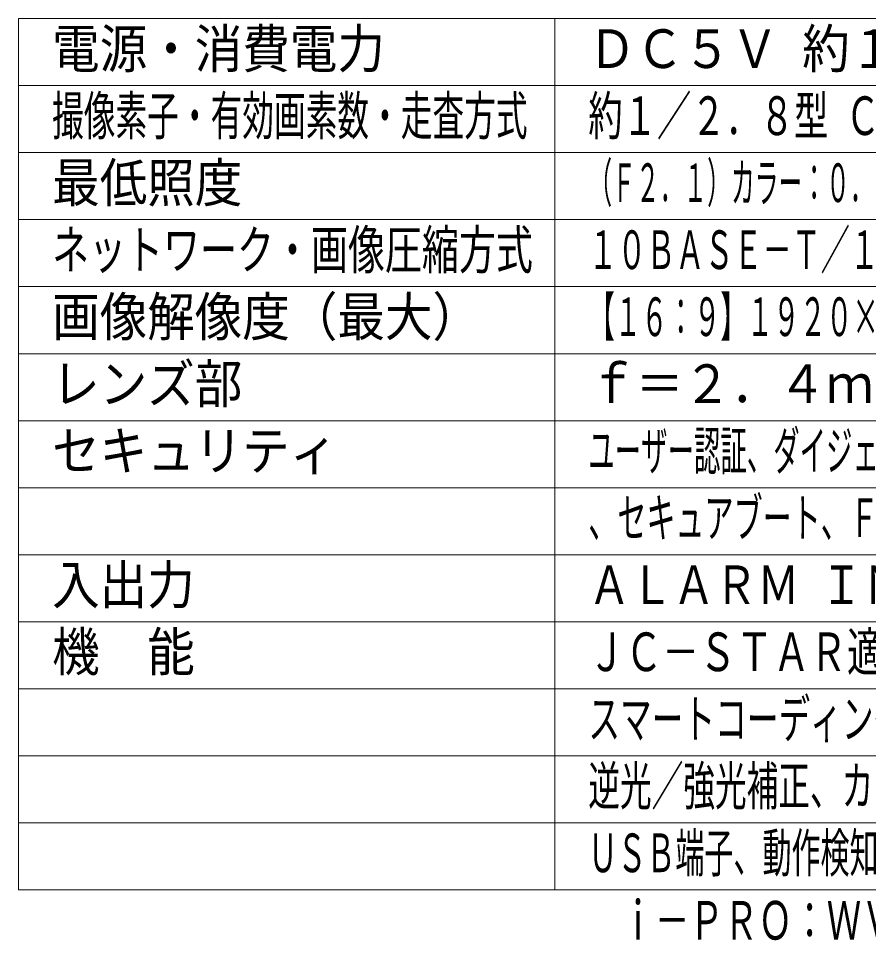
# Model space of a CAD drawing. Units: millimetres on the paper. Extents: x -62 to 64, y -59 to 59.
# Drawn here: x -62.5 to 0.9, y -59 to 10.4 of the extents above; entities that cross this region are included whole.
import ezdxf
from ezdxf.enums import TextEntityAlignment as Align

# ---------------------------------------------------------------- set-up
doc = ezdxf.new("R2010")
doc.units = ezdxf.units.MM
doc.layers.add('0-1_MOJI1', color=7, linetype='Continuous')
doc.layers.add('0-2_相当品', color=4, linetype='Continuous')
doc.layers.add('0-3_WAKU', color=4, linetype='Continuous', lineweight=9)
doc.styles.add('ＭＳ ゴシック', font='')
doc.styles.get('ＭＳ ゴシック').set_extended_font_data('MS Gothic')

msp = doc.modelspace()

# ---------------------------------------------------------------- linework, layer by layer
at = {"layer": '0-3_WAKU', "color": 3}
for p, q in [((-62.5, -54.582), (-62.5, 10.418)), ((-62.5, 10.418), (62.5, 10.418)), ((-22.5, -54.582), (-22.5, 10.418)), ((-62.5, -54.582), (62.5, -54.582))]:
    msp.add_line(p, q, dxfattribs=at)
at = {"layer": '0-3_WAKU'}
for p, q in [((-62.5, 5.418), (62.5, 5.418)), ((-62.5, 0.418), (62.5, 0.418)), ((-62.5, -4.582), (62.5, -4.582)), ((-62.5, -9.582), (62.5, -9.582)), ((62.5, -14.582), (-62.5, -14.582)), ((62.5, -19.582), (-62.5, -19.582)), ((62.5, -24.582), (-62.5, -24.582)), ((-62.5, -29.582), (62.5, -29.582)), ((-62.5, -34.582), (62.5, -34.582)), ((-62.5, -39.582), (62.5, -39.582)), ((-62.5, -44.582), (62.5, -44.582)), ((-62.5, -49.582), (62.5, -49.582))]:
    msp.add_line(p, q, dxfattribs=at)

# ---------------------------------------------------------------- texts
at = {"layer": '0-1_MOJI1', "style": 'ＭＳ ゴシック'}
for s, height, width, p in [('電源・消費電力', 2.889, 0.9, (-60, 5.863)), ('ＤＣ５Ｖ 約１０Ｗ', 2.889, 0.9, (-20, 5.863)), ('撮像素子・有効画素数・走査方式', 2.889, 0.6, (-60, 0.863)), ('約１／２．８型 ＣＭＯＳセンサー・約２１０万画素・プログレッシブ', 2.886, 0.65, (-20, 0.863)), ('最低照度', 2.889, 0.9, (-60, -4.137)), ('（Ｆ２．１）カラー：０．００１９ｌｘ、白黒：０．００１３ｌｘ／０ｌｘ（ＩＲ ＬＥＤ点灯時）', 2.889, 0.45, (-20, -4.137)), ('ネットワーク・画像圧縮方式', 2.889, 0.7, (-60, -9.137)), ('１０ＢＡＳＥ－Ｔ／１００ＢＡＳＥ－ＴＸ・Ｈ．２６５・Ｈ．２６４、ＪＰＥＧ', 2.889, 0.55, (-20, -9.137)), ('画像解像度（最大）', 2.889, 0.9, (-60, -14.137)), ('【１６：９】１９２０×１０８０（３０ｆｐｓ）【４：３】１２８０×９６０（３０ｆｐｓ）', 2.889, 0.5, (-20, -14.137)), ('レンズ部', 2.889, 0.9, (-60, -19.137)), ('ｆ＝２．４ｍｍ（デジタルズーム最大３倍）', 2.889, 0.9, (-20, -19.137)), ('ユーザー認証、ダイジェスト認証、ホスト認証、ＨＴＴＰＳ、動画ファイルの改ざん検出', 2.889, 0.5, (-20, -24.137)), ('セキュリティ', 2.889, 0.9, (-60, -24.137)), ('、セキュアブート、ＦＩＰＳ １４０－２ ｌｅｖｅｌ３準拠セキュアエレメント', 2.889, 0.55, (-20, -29.137)), ('入出力', 2.889, 0.9, (-60, -34.137)), ('ＡＬＡＲＭ ＩＮ×３、内蔵マイク、内蔵スピーカー', 2.886, 0.8, (-20, -34.137)), ('機\u3000能', 2.889, 0.9, (-60, -39.137)), ('ＪＣ－ＳＴＡＲ適合、ＮＤＡＡ準拠、ＯＮＶＩＦ Ｇ／Ｍ／Ｓ／Ｔ、', 2.886, 0.7, (-20, -39.137)), ('スマートコーディング、インテリジェントオート、スーパーダイナミック、', 2.889, 0.6, (-20, -44.137)), ('逆光／強光補正、カラー／白黒切換、ＩＲ ＬＥＤ、ＭｉｃｒｏＳＤスロット、', 2.886, 0.6, (-20, -49.137)), ('ＵＳＢ端子、動作検知、妨害検知、音検知、ＡＩ音識別、ＡＩアプリ最大９個搭載可能', 2.886, 0.55, (-20, -54.137))]:
    msp.add_text(s, height=height, dxfattribs=dict(at, width=width)).set_placement(p, align=Align.BOTTOM_LEFT)
at = {"layer": '0-2_相当品', "style": 'ＭＳ ゴシック', "width": 0.65}
msp.add_text('ｉ－ＰＲＯ：ＷＶ－Ｓ７１３０１－Ｆ２ＬＷ＋ＷＶ－ＱＣＬ１０２－Ｗ', height=2.889, dxfattribs=at).set_placement((-17.58, -59.173), align=Align.BOTTOM_LEFT)

doc.saveas('drawing.dxf')
